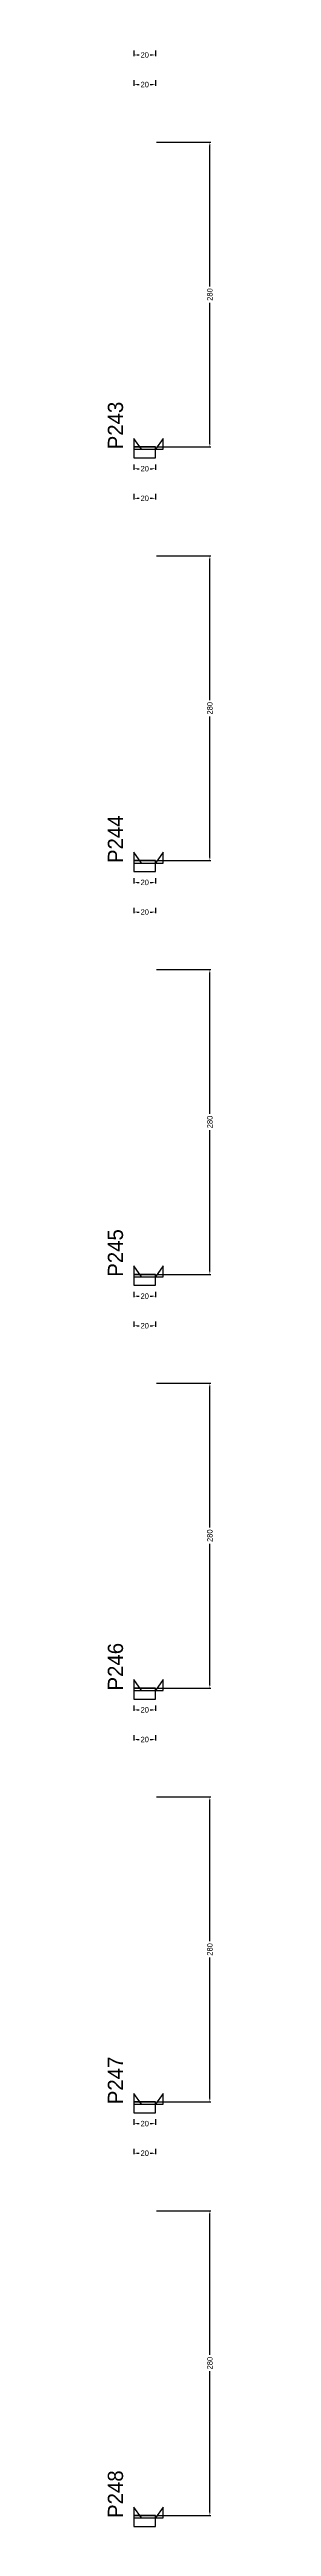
# Model space of a CAD drawing. Header units: centimetres. Extents: x -10500 to 4299, y -38766 to 295.
# Drawn here: x 3976 to 4073, y -33828 to -31553 of the extents above; entities that cross this region are included whole.
import ezdxf

# ---------------------------------------------------------------- set-up
doc = ezdxf.new("R2010")
doc.units = ezdxf.units.CM
for name, color, linetype in [('NOMENCLATURA', 7, 'Continuous'), ('SARR_2.2x10', 60, 'Continuous'), ('SARR_2.2x7', 40, 'Continuous')]:
    doc.layers.add(name, color=color, linetype=linetype)
doc.dimstyles.new('PAINEL-NOVA', dxfattribs={"dimtxt": 5, "dimasz": 3, "dimexe": 1, "dimexo": 1, "dimgap": 1, "dimtad": 1, "dimcen": 2.5, "dimazin": 3, "dimtfac": 1, "dimtmove": 0, "dimatfit": 3})

# ---------------------------------------------------------------- blocks, each defined once
blk = doc.blocks.new('_CLOSEDFILLED')
at = {"color": 0, "linetype": 'BYBLOCK'}
blk.add_solid([(-1, 0.16), (0, 0), (-1, -0.16)], dxfattribs=at)
blk = doc.blocks.new('*D2243')
for p, q in [((4000, -31553.8), (4000, -31558.8)), ((4020, -31553.8), (4020, -31558.8)), ((4003, -31557.8), (4005, -31557.8)), ((4015, -31557.8), (4017, -31557.8))]:
    blk.add_line(p, q)
at = {"layer": 'Defpoints'}
for p in [(4000, -31552.8), (4020, -31552.8), (4000, -31557.8)]:
    blk.add_point(p, dxfattribs=at)
at = {"layer": 'SARR_2.2x10', "xscale": 3, "yscale": 3, "rotation": 180}
blk.add_blockref('_CLOSEDFILLED', (4000, -31557.8), dxfattribs=at)
at = {"layer": 'SARR_2.2x10', "xscale": 3, "yscale": 3}
blk.add_blockref('_CLOSEDFILLED', (4020, -31557.8), dxfattribs=at)
at = {"layer": 'SARR_2.2x10', "insert": (4010, -31557.8), "char_height": 5, "attachment_point": 5}
blk.add_mtext('20', dxfattribs=at)
blk = doc.blocks.new('*D2248')
for p, q in [((4000, -31581), (4000, -31586)), ((4003, -31585), (4005, -31585)), ((4015, -31585), (4017, -31585)), ((4020, -31581), (4020, -31586))]:
    blk.add_line(p, q)
at = {"layer": 'Defpoints'}
for p in [(4000, -31580), (4000, -31585), (4020, -31580)]:
    blk.add_point(p, dxfattribs=at)
at = {"layer": 'SARR_2.2x10', "xscale": 3, "yscale": 3, "rotation": 180}
blk.add_blockref('_CLOSEDFILLED', (4000, -31585), dxfattribs=at)
at = {"layer": 'SARR_2.2x10', "xscale": 3, "yscale": 3}
blk.add_blockref('_CLOSEDFILLED', (4020, -31585), dxfattribs=at)
at = {"layer": 'SARR_2.2x10', "insert": (4010, -31585), "char_height": 5, "attachment_point": 5}
blk.add_mtext('20', dxfattribs=at)
blk = doc.blocks.new('*D2269')
for p, q in [((4000, -31933.8), (4000, -31938.8)), ((4003, -31937.8), (4005, -31937.8)), ((4015, -31937.8), (4017, -31937.8)), ((4020, -31933.8), (4020, -31938.8))]:
    blk.add_line(p, q)
at = {"layer": 'Defpoints'}
for p in [(4000, -31932.8), (4000, -31937.8), (4020, -31932.8)]:
    blk.add_point(p, dxfattribs=at)
at = {"layer": 'SARR_2.2x10', "xscale": 3, "yscale": 3, "rotation": 180}
blk.add_blockref('_CLOSEDFILLED', (4000, -31937.8), dxfattribs=at)
at = {"layer": 'SARR_2.2x10', "xscale": 3, "yscale": 3}
blk.add_blockref('_CLOSEDFILLED', (4020, -31937.8), dxfattribs=at)
at = {"layer": 'SARR_2.2x10', "insert": (4010, -31937.8), "char_height": 5, "attachment_point": 5}
blk.add_mtext('20', dxfattribs=at)
blk = doc.blocks.new('*D2270')
for p, q in [((4021, -31637.8), (4071, -31637.8)), ((4070, -31770.3), (4070, -31640.8)), ((4070, -31914.8), (4070, -31785.3)), ((4021, -31917.8), (4071, -31917.8))]:
    blk.add_line(p, q)
at = {"layer": 'Defpoints'}
for p in [(4020, -31637.8), (4020, -31917.8), (4070, -31917.8)]:
    blk.add_point(p, dxfattribs=at)
at = {"layer": 'SARR_2.2x10', "xscale": 3, "yscale": 3}
for p, rotation in [((4070, -31637.8), 90), ((4070, -31917.8), 270)]:
    blk.add_blockref('_CLOSEDFILLED', p, dxfattribs=dict(at, rotation=rotation))
at = {"layer": 'SARR_2.2x10', "insert": (4070, -31777.8), "char_height": 5, "attachment_point": 5, "rotation": 90}
blk.add_mtext('280', dxfattribs=at)
blk = doc.blocks.new('*D2271')
for p, q in [((4021, -31637.8), (4071, -31637.8)), ((4070, -31770.3), (4070, -31640.8)), ((4070, -31914.8), (4070, -31785.3)), ((4021, -31917.8), (4071, -31917.8))]:
    blk.add_line(p, q)
at = {"layer": 'Defpoints'}
for p in [(4020, -31637.8), (4020, -31917.8), (4070, -31917.8)]:
    blk.add_point(p, dxfattribs=at)
at = {"layer": 'SARR_2.2x10', "xscale": 3, "yscale": 3}
for p, rotation in [((4070, -31637.8), 90), ((4070, -31917.8), 270)]:
    blk.add_blockref('_CLOSEDFILLED', p, dxfattribs=dict(at, rotation=rotation))
at = {"layer": 'SARR_2.2x10', "insert": (4070, -31777.8), "char_height": 5, "attachment_point": 5, "rotation": 90}
blk.add_mtext('280', dxfattribs=at)
blk = doc.blocks.new('*D2272')
for p, q in [((4021, -31637.8), (4071, -31637.8)), ((4070, -31770.3), (4070, -31640.8)), ((4070, -31914.8), (4070, -31785.3)), ((4021, -31917.8), (4071, -31917.8))]:
    blk.add_line(p, q)
at = {"layer": 'Defpoints'}
for p in [(4020, -31637.8), (4020, -31917.8), (4070, -31917.8)]:
    blk.add_point(p, dxfattribs=at)
at = {"layer": 'SARR_2.2x10', "xscale": 3, "yscale": 3}
for p, rotation in [((4070, -31637.8), 90), ((4070, -31917.8), 270)]:
    blk.add_blockref('_CLOSEDFILLED', p, dxfattribs=dict(at, rotation=rotation))
at = {"layer": 'SARR_2.2x10', "insert": (4070, -31777.8), "char_height": 5, "attachment_point": 5, "rotation": 90}
blk.add_mtext('280', dxfattribs=at)
blk = doc.blocks.new('*D2273')
for p, q in [((4021, -31637.8), (4071, -31637.8)), ((4070, -31770.3), (4070, -31640.8)), ((4070, -31914.8), (4070, -31785.3)), ((4021, -31917.8), (4071, -31917.8))]:
    blk.add_line(p, q)
at = {"layer": 'Defpoints'}
for p in [(4020, -31637.8), (4020, -31917.8), (4070, -31917.8)]:
    blk.add_point(p, dxfattribs=at)
at = {"layer": 'SARR_2.2x10', "xscale": 3, "yscale": 3}
for p, rotation in [((4070, -31637.8), 90), ((4070, -31917.8), 270)]:
    blk.add_blockref('_CLOSEDFILLED', p, dxfattribs=dict(at, rotation=rotation))
at = {"layer": 'SARR_2.2x10', "insert": (4070, -31777.8), "char_height": 5, "attachment_point": 5, "rotation": 90}
blk.add_mtext('280', dxfattribs=at)
blk = doc.blocks.new('*D2274')
for p, q in [((4000, -31961), (4000, -31966)), ((4020, -31961), (4020, -31966)), ((4003, -31965), (4005, -31965)), ((4015, -31965), (4017, -31965))]:
    blk.add_line(p, q)
at = {"layer": 'Defpoints'}
for p in [(4000, -31960), (4020, -31960), (4000, -31965)]:
    blk.add_point(p, dxfattribs=at)
at = {"layer": 'SARR_2.2x10', "xscale": 3, "yscale": 3, "rotation": 180}
blk.add_blockref('_CLOSEDFILLED', (4000, -31965), dxfattribs=at)
at = {"layer": 'SARR_2.2x10', "xscale": 3, "yscale": 3}
blk.add_blockref('_CLOSEDFILLED', (4020, -31965), dxfattribs=at)
at = {"layer": 'SARR_2.2x10', "insert": (4010, -31965), "char_height": 5, "attachment_point": 5}
blk.add_mtext('20', dxfattribs=at)
blk = doc.blocks.new('GRA-E')
at = {"layer": 'SARR_2.2x7'}
blk.add_lwpolyline([(0, 0), (7, 0), (0, 10)], close=True, dxfattribs=at)
blk = doc.blocks.new('GRA-D')
at = {"layer": 'SARR_2.2x7'}
blk.add_lwpolyline([(0, 0), (7, 0), (7, 10)], close=True, dxfattribs=at)
blk = doc.blocks.new('*D2295')
for p, q in [((4000, -32313.8), (4000, -32318.8)), ((4003, -32317.8), (4005, -32317.8)), ((4015, -32317.8), (4017, -32317.8)), ((4020, -32313.8), (4020, -32318.8))]:
    blk.add_line(p, q)
at = {"layer": 'Defpoints'}
for p in [(4000, -32312.8), (4000, -32317.8), (4020, -32312.8)]:
    blk.add_point(p, dxfattribs=at)
at = {"layer": 'SARR_2.2x10', "xscale": 3, "yscale": 3, "rotation": 180}
blk.add_blockref('_CLOSEDFILLED', (4000, -32317.8), dxfattribs=at)
at = {"layer": 'SARR_2.2x10', "xscale": 3, "yscale": 3}
blk.add_blockref('_CLOSEDFILLED', (4020, -32317.8), dxfattribs=at)
at = {"layer": 'SARR_2.2x10', "insert": (4010, -32317.8), "char_height": 5, "attachment_point": 5}
blk.add_mtext('20', dxfattribs=at)
blk = doc.blocks.new('*D2296')
for p, q in [((4021, -32017.8), (4071, -32017.8)), ((4070, -32150.3), (4070, -32020.8)), ((4070, -32294.8), (4070, -32165.3)), ((4021, -32297.8), (4071, -32297.8))]:
    blk.add_line(p, q)
at = {"layer": 'Defpoints'}
for p in [(4020, -32017.8), (4020, -32297.8), (4070, -32297.8)]:
    blk.add_point(p, dxfattribs=at)
at = {"layer": 'SARR_2.2x10', "xscale": 3, "yscale": 3}
for p, rotation in [((4070, -32017.8), 90), ((4070, -32297.8), 270)]:
    blk.add_blockref('_CLOSEDFILLED', p, dxfattribs=dict(at, rotation=rotation))
at = {"layer": 'SARR_2.2x10', "insert": (4070, -32157.8), "char_height": 5, "attachment_point": 5, "rotation": 90}
blk.add_mtext('280', dxfattribs=at)
blk = doc.blocks.new('*D2297')
for p, q in [((4021, -32017.8), (4071, -32017.8)), ((4070, -32150.3), (4070, -32020.8)), ((4070, -32294.8), (4070, -32165.3)), ((4021, -32297.8), (4071, -32297.8))]:
    blk.add_line(p, q)
at = {"layer": 'Defpoints'}
for p in [(4020, -32017.8), (4020, -32297.8), (4070, -32297.8)]:
    blk.add_point(p, dxfattribs=at)
at = {"layer": 'SARR_2.2x10', "xscale": 3, "yscale": 3}
for p, rotation in [((4070, -32017.8), 90), ((4070, -32297.8), 270)]:
    blk.add_blockref('_CLOSEDFILLED', p, dxfattribs=dict(at, rotation=rotation))
at = {"layer": 'SARR_2.2x10', "insert": (4070, -32157.8), "char_height": 5, "attachment_point": 5, "rotation": 90}
blk.add_mtext('280', dxfattribs=at)
blk = doc.blocks.new('*D2298')
for p, q in [((4021, -32017.8), (4071, -32017.8)), ((4070, -32150.3), (4070, -32020.8)), ((4070, -32294.8), (4070, -32165.3)), ((4021, -32297.8), (4071, -32297.8))]:
    blk.add_line(p, q)
at = {"layer": 'Defpoints'}
for p in [(4020, -32017.8), (4020, -32297.8), (4070, -32297.8)]:
    blk.add_point(p, dxfattribs=at)
at = {"layer": 'SARR_2.2x10', "xscale": 3, "yscale": 3}
for p, rotation in [((4070, -32017.8), 90), ((4070, -32297.8), 270)]:
    blk.add_blockref('_CLOSEDFILLED', p, dxfattribs=dict(at, rotation=rotation))
at = {"layer": 'SARR_2.2x10', "insert": (4070, -32157.8), "char_height": 5, "attachment_point": 5, "rotation": 90}
blk.add_mtext('280', dxfattribs=at)
blk = doc.blocks.new('*D2299')
for p, q in [((4021, -32017.8), (4071, -32017.8)), ((4070, -32150.3), (4070, -32020.8)), ((4070, -32294.8), (4070, -32165.3)), ((4021, -32297.8), (4071, -32297.8))]:
    blk.add_line(p, q)
at = {"layer": 'Defpoints'}
for p in [(4020, -32017.8), (4020, -32297.8), (4070, -32297.8)]:
    blk.add_point(p, dxfattribs=at)
at = {"layer": 'SARR_2.2x10', "xscale": 3, "yscale": 3}
for p, rotation in [((4070, -32017.8), 90), ((4070, -32297.8), 270)]:
    blk.add_blockref('_CLOSEDFILLED', p, dxfattribs=dict(at, rotation=rotation))
at = {"layer": 'SARR_2.2x10', "insert": (4070, -32157.8), "char_height": 5, "attachment_point": 5, "rotation": 90}
blk.add_mtext('280', dxfattribs=at)
blk = doc.blocks.new('*D2300')
for p, q in [((4000, -32341), (4000, -32346)), ((4003, -32345), (4005, -32345)), ((4015, -32345), (4017, -32345)), ((4020, -32341), (4020, -32346))]:
    blk.add_line(p, q)
at = {"layer": 'Defpoints'}
for p in [(4000, -32340), (4000, -32345), (4020, -32340)]:
    blk.add_point(p, dxfattribs=at)
at = {"layer": 'SARR_2.2x10', "xscale": 3, "yscale": 3, "rotation": 180}
blk.add_blockref('_CLOSEDFILLED', (4000, -32345), dxfattribs=at)
at = {"layer": 'SARR_2.2x10', "xscale": 3, "yscale": 3}
blk.add_blockref('_CLOSEDFILLED', (4020, -32345), dxfattribs=at)
at = {"layer": 'SARR_2.2x10', "insert": (4010, -32345), "char_height": 5, "attachment_point": 5}
blk.add_mtext('20', dxfattribs=at)
blk = doc.blocks.new('*D2321')
for p, q in [((4000, -32693.8), (4000, -32698.8)), ((4003, -32697.8), (4005, -32697.8)), ((4015, -32697.8), (4017, -32697.8)), ((4020, -32693.8), (4020, -32698.8))]:
    blk.add_line(p, q)
at = {"layer": 'Defpoints'}
for p in [(4000, -32692.8), (4000, -32697.8), (4020, -32692.8)]:
    blk.add_point(p, dxfattribs=at)
at = {"layer": 'SARR_2.2x10', "xscale": 3, "yscale": 3, "rotation": 180}
blk.add_blockref('_CLOSEDFILLED', (4000, -32697.8), dxfattribs=at)
at = {"layer": 'SARR_2.2x10', "xscale": 3, "yscale": 3}
blk.add_blockref('_CLOSEDFILLED', (4020, -32697.8), dxfattribs=at)
at = {"layer": 'SARR_2.2x10', "insert": (4010, -32697.8), "char_height": 5, "attachment_point": 5}
blk.add_mtext('20', dxfattribs=at)
blk = doc.blocks.new('*D2322')
for p, q in [((4021, -32397.8), (4071, -32397.8)), ((4070, -32530.3), (4070, -32400.8)), ((4070, -32674.8), (4070, -32545.3)), ((4021, -32677.8), (4071, -32677.8))]:
    blk.add_line(p, q)
at = {"layer": 'Defpoints'}
for p in [(4020, -32397.8), (4020, -32677.8), (4070, -32677.8)]:
    blk.add_point(p, dxfattribs=at)
at = {"layer": 'SARR_2.2x10', "xscale": 3, "yscale": 3}
for p, rotation in [((4070, -32397.8), 90), ((4070, -32677.8), 270)]:
    blk.add_blockref('_CLOSEDFILLED', p, dxfattribs=dict(at, rotation=rotation))
at = {"layer": 'SARR_2.2x10', "insert": (4070, -32537.8), "char_height": 5, "attachment_point": 5, "rotation": 90}
blk.add_mtext('280', dxfattribs=at)
blk = doc.blocks.new('*D2323')
for p, q in [((4021, -32397.8), (4071, -32397.8)), ((4070, -32530.3), (4070, -32400.8)), ((4070, -32674.8), (4070, -32545.3)), ((4021, -32677.8), (4071, -32677.8))]:
    blk.add_line(p, q)
at = {"layer": 'Defpoints'}
for p in [(4020, -32397.8), (4020, -32677.8), (4070, -32677.8)]:
    blk.add_point(p, dxfattribs=at)
at = {"layer": 'SARR_2.2x10', "xscale": 3, "yscale": 3}
for p, rotation in [((4070, -32397.8), 90), ((4070, -32677.8), 270)]:
    blk.add_blockref('_CLOSEDFILLED', p, dxfattribs=dict(at, rotation=rotation))
at = {"layer": 'SARR_2.2x10', "insert": (4070, -32537.8), "char_height": 5, "attachment_point": 5, "rotation": 90}
blk.add_mtext('280', dxfattribs=at)
blk = doc.blocks.new('*D2324')
for p, q in [((4021, -32397.8), (4071, -32397.8)), ((4070, -32530.3), (4070, -32400.8)), ((4070, -32674.8), (4070, -32545.3)), ((4021, -32677.8), (4071, -32677.8))]:
    blk.add_line(p, q)
at = {"layer": 'Defpoints'}
for p in [(4020, -32397.8), (4020, -32677.8), (4070, -32677.8)]:
    blk.add_point(p, dxfattribs=at)
at = {"layer": 'SARR_2.2x10', "xscale": 3, "yscale": 3}
for p, rotation in [((4070, -32397.8), 90), ((4070, -32677.8), 270)]:
    blk.add_blockref('_CLOSEDFILLED', p, dxfattribs=dict(at, rotation=rotation))
at = {"layer": 'SARR_2.2x10', "insert": (4070, -32537.8), "char_height": 5, "attachment_point": 5, "rotation": 90}
blk.add_mtext('280', dxfattribs=at)
blk = doc.blocks.new('*D2325')
for p, q in [((4021, -32397.8), (4071, -32397.8)), ((4070, -32530.3), (4070, -32400.8)), ((4070, -32674.8), (4070, -32545.3)), ((4021, -32677.8), (4071, -32677.8))]:
    blk.add_line(p, q)
at = {"layer": 'Defpoints'}
for p in [(4020, -32397.8), (4020, -32677.8), (4070, -32677.8)]:
    blk.add_point(p, dxfattribs=at)
at = {"layer": 'SARR_2.2x10', "xscale": 3, "yscale": 3}
for p, rotation in [((4070, -32397.8), 90), ((4070, -32677.8), 270)]:
    blk.add_blockref('_CLOSEDFILLED', p, dxfattribs=dict(at, rotation=rotation))
at = {"layer": 'SARR_2.2x10', "insert": (4070, -32537.8), "char_height": 5, "attachment_point": 5, "rotation": 90}
blk.add_mtext('280', dxfattribs=at)
blk = doc.blocks.new('*D2326')
for p, q in [((4000, -32721), (4000, -32726)), ((4003, -32725), (4005, -32725)), ((4015, -32725), (4017, -32725)), ((4020, -32721), (4020, -32726))]:
    blk.add_line(p, q)
at = {"layer": 'Defpoints'}
for p in [(4000, -32720), (4000, -32725), (4020, -32720)]:
    blk.add_point(p, dxfattribs=at)
at = {"layer": 'SARR_2.2x10', "xscale": 3, "yscale": 3, "rotation": 180}
blk.add_blockref('_CLOSEDFILLED', (4000, -32725), dxfattribs=at)
at = {"layer": 'SARR_2.2x10', "xscale": 3, "yscale": 3}
blk.add_blockref('_CLOSEDFILLED', (4020, -32725), dxfattribs=at)
at = {"layer": 'SARR_2.2x10', "insert": (4010, -32725), "char_height": 5, "attachment_point": 5}
blk.add_mtext('20', dxfattribs=at)
blk = doc.blocks.new('*D2347')
for p, q in [((4000, -33073.8), (4000, -33078.8)), ((4003, -33077.8), (4005, -33077.8)), ((4015, -33077.8), (4017, -33077.8)), ((4020, -33073.8), (4020, -33078.8))]:
    blk.add_line(p, q)
at = {"layer": 'Defpoints'}
for p in [(4000, -33072.8), (4000, -33077.8), (4020, -33072.8)]:
    blk.add_point(p, dxfattribs=at)
at = {"layer": 'SARR_2.2x10', "xscale": 3, "yscale": 3, "rotation": 180}
blk.add_blockref('_CLOSEDFILLED', (4000, -33077.8), dxfattribs=at)
at = {"layer": 'SARR_2.2x10', "xscale": 3, "yscale": 3}
blk.add_blockref('_CLOSEDFILLED', (4020, -33077.8), dxfattribs=at)
at = {"layer": 'SARR_2.2x10', "insert": (4010, -33077.8), "char_height": 5, "attachment_point": 5}
blk.add_mtext('20', dxfattribs=at)
blk = doc.blocks.new('*D2348')
for p, q in [((4021, -32777.8), (4071, -32777.8)), ((4070, -32910.3), (4070, -32780.8)), ((4070, -33054.8), (4070, -32925.3)), ((4021, -33057.8), (4071, -33057.8))]:
    blk.add_line(p, q)
at = {"layer": 'Defpoints'}
for p in [(4020, -32777.8), (4020, -33057.8), (4070, -33057.8)]:
    blk.add_point(p, dxfattribs=at)
at = {"layer": 'SARR_2.2x10', "xscale": 3, "yscale": 3}
for p, rotation in [((4070, -32777.8), 90), ((4070, -33057.8), 270)]:
    blk.add_blockref('_CLOSEDFILLED', p, dxfattribs=dict(at, rotation=rotation))
at = {"layer": 'SARR_2.2x10', "insert": (4070, -32917.8), "char_height": 5, "attachment_point": 5, "rotation": 90}
blk.add_mtext('280', dxfattribs=at)
blk = doc.blocks.new('*D2349')
for p, q in [((4021, -32777.8), (4071, -32777.8)), ((4070, -32910.3), (4070, -32780.8)), ((4070, -33054.8), (4070, -32925.3)), ((4021, -33057.8), (4071, -33057.8))]:
    blk.add_line(p, q)
at = {"layer": 'Defpoints'}
for p in [(4020, -32777.8), (4020, -33057.8), (4070, -33057.8)]:
    blk.add_point(p, dxfattribs=at)
at = {"layer": 'SARR_2.2x10', "xscale": 3, "yscale": 3}
for p, rotation in [((4070, -32777.8), 90), ((4070, -33057.8), 270)]:
    blk.add_blockref('_CLOSEDFILLED', p, dxfattribs=dict(at, rotation=rotation))
at = {"layer": 'SARR_2.2x10', "insert": (4070, -32917.8), "char_height": 5, "attachment_point": 5, "rotation": 90}
blk.add_mtext('280', dxfattribs=at)
blk = doc.blocks.new('*D2350')
for p, q in [((4021, -32777.8), (4071, -32777.8)), ((4070, -32910.3), (4070, -32780.8)), ((4070, -33054.8), (4070, -32925.3)), ((4021, -33057.8), (4071, -33057.8))]:
    blk.add_line(p, q)
at = {"layer": 'Defpoints'}
for p in [(4020, -32777.8), (4020, -33057.8), (4070, -33057.8)]:
    blk.add_point(p, dxfattribs=at)
at = {"layer": 'SARR_2.2x10', "xscale": 3, "yscale": 3}
for p, rotation in [((4070, -32777.8), 90), ((4070, -33057.8), 270)]:
    blk.add_blockref('_CLOSEDFILLED', p, dxfattribs=dict(at, rotation=rotation))
at = {"layer": 'SARR_2.2x10', "insert": (4070, -32917.8), "char_height": 5, "attachment_point": 5, "rotation": 90}
blk.add_mtext('280', dxfattribs=at)
blk = doc.blocks.new('*D2351')
for p, q in [((4021, -32777.8), (4071, -32777.8)), ((4070, -32910.3), (4070, -32780.8)), ((4070, -33054.8), (4070, -32925.3)), ((4021, -33057.8), (4071, -33057.8))]:
    blk.add_line(p, q)
at = {"layer": 'Defpoints'}
for p in [(4020, -32777.8), (4020, -33057.8), (4070, -33057.8)]:
    blk.add_point(p, dxfattribs=at)
at = {"layer": 'SARR_2.2x10', "xscale": 3, "yscale": 3}
for p, rotation in [((4070, -32777.8), 90), ((4070, -33057.8), 270)]:
    blk.add_blockref('_CLOSEDFILLED', p, dxfattribs=dict(at, rotation=rotation))
at = {"layer": 'SARR_2.2x10', "insert": (4070, -32917.8), "char_height": 5, "attachment_point": 5, "rotation": 90}
blk.add_mtext('280', dxfattribs=at)
blk = doc.blocks.new('*D2352')
for p, q in [((4000, -33101), (4000, -33106)), ((4020, -33101), (4020, -33106)), ((4003, -33105), (4005, -33105)), ((4015, -33105), (4017, -33105))]:
    blk.add_line(p, q)
at = {"layer": 'Defpoints'}
for p in [(4000, -33100), (4020, -33100), (4000, -33105)]:
    blk.add_point(p, dxfattribs=at)
at = {"layer": 'SARR_2.2x10', "xscale": 3, "yscale": 3, "rotation": 180}
blk.add_blockref('_CLOSEDFILLED', (4000, -33105), dxfattribs=at)
at = {"layer": 'SARR_2.2x10', "xscale": 3, "yscale": 3}
blk.add_blockref('_CLOSEDFILLED', (4020, -33105), dxfattribs=at)
at = {"layer": 'SARR_2.2x10', "insert": (4010, -33105), "char_height": 5, "attachment_point": 5}
blk.add_mtext('20', dxfattribs=at)
blk = doc.blocks.new('*D2373')
for p, q in [((4000, -33453.8), (4000, -33458.8)), ((4003, -33457.8), (4005, -33457.8)), ((4015, -33457.8), (4017, -33457.8)), ((4020, -33453.8), (4020, -33458.8))]:
    blk.add_line(p, q)
at = {"layer": 'Defpoints'}
for p in [(4000, -33452.8), (4000, -33457.8), (4020, -33452.8)]:
    blk.add_point(p, dxfattribs=at)
at = {"layer": 'SARR_2.2x10', "xscale": 3, "yscale": 3, "rotation": 180}
blk.add_blockref('_CLOSEDFILLED', (4000, -33457.8), dxfattribs=at)
at = {"layer": 'SARR_2.2x10', "xscale": 3, "yscale": 3}
blk.add_blockref('_CLOSEDFILLED', (4020, -33457.8), dxfattribs=at)
at = {"layer": 'SARR_2.2x10', "insert": (4010, -33457.8), "char_height": 5, "attachment_point": 5}
blk.add_mtext('20', dxfattribs=at)
blk = doc.blocks.new('*D2374')
for p, q in [((4021, -33157.8), (4071, -33157.8)), ((4070, -33290.3), (4070, -33160.8)), ((4070, -33434.8), (4070, -33305.3)), ((4021, -33437.8), (4071, -33437.8))]:
    blk.add_line(p, q)
at = {"layer": 'Defpoints'}
for p in [(4020, -33157.8), (4020, -33437.8), (4070, -33437.8)]:
    blk.add_point(p, dxfattribs=at)
at = {"layer": 'SARR_2.2x10', "xscale": 3, "yscale": 3}
for p, rotation in [((4070, -33157.8), 90), ((4070, -33437.8), 270)]:
    blk.add_blockref('_CLOSEDFILLED', p, dxfattribs=dict(at, rotation=rotation))
at = {"layer": 'SARR_2.2x10', "insert": (4070, -33297.8), "char_height": 5, "attachment_point": 5, "rotation": 90}
blk.add_mtext('280', dxfattribs=at)
blk = doc.blocks.new('*D2375')
for p, q in [((4021, -33157.8), (4071, -33157.8)), ((4070, -33290.3), (4070, -33160.8)), ((4070, -33434.8), (4070, -33305.3)), ((4021, -33437.8), (4071, -33437.8))]:
    blk.add_line(p, q)
at = {"layer": 'Defpoints'}
for p in [(4020, -33157.8), (4020, -33437.8), (4070, -33437.8)]:
    blk.add_point(p, dxfattribs=at)
at = {"layer": 'SARR_2.2x10', "xscale": 3, "yscale": 3}
for p, rotation in [((4070, -33157.8), 90), ((4070, -33437.8), 270)]:
    blk.add_blockref('_CLOSEDFILLED', p, dxfattribs=dict(at, rotation=rotation))
at = {"layer": 'SARR_2.2x10', "insert": (4070, -33297.8), "char_height": 5, "attachment_point": 5, "rotation": 90}
blk.add_mtext('280', dxfattribs=at)
blk = doc.blocks.new('*D2376')
for p, q in [((4021, -33157.8), (4071, -33157.8)), ((4070, -33290.3), (4070, -33160.8)), ((4070, -33434.8), (4070, -33305.3)), ((4021, -33437.8), (4071, -33437.8))]:
    blk.add_line(p, q)
at = {"layer": 'Defpoints'}
for p in [(4020, -33157.8), (4020, -33437.8), (4070, -33437.8)]:
    blk.add_point(p, dxfattribs=at)
at = {"layer": 'SARR_2.2x10', "xscale": 3, "yscale": 3}
for p, rotation in [((4070, -33157.8), 90), ((4070, -33437.8), 270)]:
    blk.add_blockref('_CLOSEDFILLED', p, dxfattribs=dict(at, rotation=rotation))
at = {"layer": 'SARR_2.2x10', "insert": (4070, -33297.8), "char_height": 5, "attachment_point": 5, "rotation": 90}
blk.add_mtext('280', dxfattribs=at)
blk = doc.blocks.new('*D2377')
for p, q in [((4021, -33157.8), (4071, -33157.8)), ((4070, -33290.3), (4070, -33160.8)), ((4070, -33434.8), (4070, -33305.3)), ((4021, -33437.8), (4071, -33437.8))]:
    blk.add_line(p, q)
at = {"layer": 'Defpoints'}
for p in [(4020, -33157.8), (4020, -33437.8), (4070, -33437.8)]:
    blk.add_point(p, dxfattribs=at)
at = {"layer": 'SARR_2.2x10', "xscale": 3, "yscale": 3}
for p, rotation in [((4070, -33157.8), 90), ((4070, -33437.8), 270)]:
    blk.add_blockref('_CLOSEDFILLED', p, dxfattribs=dict(at, rotation=rotation))
at = {"layer": 'SARR_2.2x10', "insert": (4070, -33297.8), "char_height": 5, "attachment_point": 5, "rotation": 90}
blk.add_mtext('280', dxfattribs=at)
blk = doc.blocks.new('*D2378')
for p, q in [((4000, -33481), (4000, -33486)), ((4003, -33485), (4005, -33485)), ((4015, -33485), (4017, -33485)), ((4020, -33481), (4020, -33486))]:
    blk.add_line(p, q)
at = {"layer": 'Defpoints'}
for p in [(4000, -33480), (4000, -33485), (4020, -33480)]:
    blk.add_point(p, dxfattribs=at)
at = {"layer": 'SARR_2.2x10', "xscale": 3, "yscale": 3, "rotation": 180}
blk.add_blockref('_CLOSEDFILLED', (4000, -33485), dxfattribs=at)
at = {"layer": 'SARR_2.2x10', "xscale": 3, "yscale": 3}
blk.add_blockref('_CLOSEDFILLED', (4020, -33485), dxfattribs=at)
at = {"layer": 'SARR_2.2x10', "insert": (4010, -33485), "char_height": 5, "attachment_point": 5}
blk.add_mtext('20', dxfattribs=at)
blk = doc.blocks.new('*D2400')
for p, q in [((4021, -33537.8), (4071, -33537.8)), ((4070, -33670.3), (4070, -33540.8)), ((4070, -33814.8), (4070, -33685.3)), ((4021, -33817.8), (4071, -33817.8))]:
    blk.add_line(p, q)
at = {"layer": 'Defpoints'}
for p in [(4020, -33537.8), (4020, -33817.8), (4070, -33817.8)]:
    blk.add_point(p, dxfattribs=at)
at = {"layer": 'SARR_2.2x10', "xscale": 3, "yscale": 3}
for p, rotation in [((4070, -33537.8), 90), ((4070, -33817.8), 270)]:
    blk.add_blockref('_CLOSEDFILLED', p, dxfattribs=dict(at, rotation=rotation))
at = {"layer": 'SARR_2.2x10', "insert": (4070, -33677.8), "char_height": 5, "attachment_point": 5, "rotation": 90}
blk.add_mtext('280', dxfattribs=at)
blk = doc.blocks.new('*D2401')
for p, q in [((4021, -33537.8), (4071, -33537.8)), ((4070, -33670.3), (4070, -33540.8)), ((4070, -33814.8), (4070, -33685.3)), ((4021, -33817.8), (4071, -33817.8))]:
    blk.add_line(p, q)
at = {"layer": 'Defpoints'}
for p in [(4020, -33537.8), (4020, -33817.8), (4070, -33817.8)]:
    blk.add_point(p, dxfattribs=at)
at = {"layer": 'SARR_2.2x10', "xscale": 3, "yscale": 3}
for p, rotation in [((4070, -33537.8), 90), ((4070, -33817.8), 270)]:
    blk.add_blockref('_CLOSEDFILLED', p, dxfattribs=dict(at, rotation=rotation))
at = {"layer": 'SARR_2.2x10', "insert": (4070, -33677.8), "char_height": 5, "attachment_point": 5, "rotation": 90}
blk.add_mtext('280', dxfattribs=at)
blk = doc.blocks.new('*D2402')
for p, q in [((4021, -33537.8), (4071, -33537.8)), ((4070, -33670.3), (4070, -33540.8)), ((4070, -33814.8), (4070, -33685.3)), ((4021, -33817.8), (4071, -33817.8))]:
    blk.add_line(p, q)
at = {"layer": 'Defpoints'}
for p in [(4020, -33537.8), (4020, -33817.8), (4070, -33817.8)]:
    blk.add_point(p, dxfattribs=at)
at = {"layer": 'SARR_2.2x10', "xscale": 3, "yscale": 3}
for p, rotation in [((4070, -33537.8), 90), ((4070, -33817.8), 270)]:
    blk.add_blockref('_CLOSEDFILLED', p, dxfattribs=dict(at, rotation=rotation))
at = {"layer": 'SARR_2.2x10', "insert": (4070, -33677.8), "char_height": 5, "attachment_point": 5, "rotation": 90}
blk.add_mtext('280', dxfattribs=at)
blk = doc.blocks.new('*D2403')
for p, q in [((4021, -33537.8), (4071, -33537.8)), ((4070, -33670.3), (4070, -33540.8)), ((4070, -33814.8), (4070, -33685.3)), ((4021, -33817.8), (4071, -33817.8))]:
    blk.add_line(p, q)
at = {"layer": 'Defpoints'}
for p in [(4020, -33537.8), (4020, -33817.8), (4070, -33817.8)]:
    blk.add_point(p, dxfattribs=at)
at = {"layer": 'SARR_2.2x10', "xscale": 3, "yscale": 3}
for p, rotation in [((4070, -33537.8), 90), ((4070, -33817.8), 270)]:
    blk.add_blockref('_CLOSEDFILLED', p, dxfattribs=dict(at, rotation=rotation))
at = {"layer": 'SARR_2.2x10', "insert": (4070, -33677.8), "char_height": 5, "attachment_point": 5, "rotation": 90}
blk.add_mtext('280', dxfattribs=at)

msp = doc.modelspace()

# ---------------------------------------------------------------- linework, layer by layer
at = {"layer": 'SARR_2.2x10'}
for p, q in [((4020, -31917.8), (4000, -31917.8)), ((4000, -31917.8), (4000, -31927.8)), ((4020, -31927.8), (4020, -31917.8)), ((4000, -31927.8), (4020, -31927.8)), ((4020, -32297.8), (4000, -32297.8)), ((4000, -32297.8), (4000, -32307.8)), ((4020, -32307.8), (4020, -32297.8)), ((4000, -32307.8), (4020, -32307.8)), ((4020, -32677.8), (4000, -32677.8)), ((4000, -32677.8), (4000, -32687.8)), ((4000, -32687.8), (4020, -32687.8)), ((4020, -32687.8), (4020, -32677.8)), ((4020, -33057.8), (4000, -33057.8)), ((4000, -33057.8), (4000, -33067.8)), ((4000, -33067.8), (4020, -33067.8)), ((4020, -33067.8), (4020, -33057.8)), ((4020, -33437.8), (4000, -33437.8)), ((4000, -33437.8), (4000, -33447.8)), ((4020, -33447.8), (4020, -33437.8)), ((4000, -33447.8), (4020, -33447.8)), ((4020, -33817.8), (4000, -33817.8)), ((4000, -33817.8), (4000, -33827.8)), ((4000, -33827.8), (4020, -33827.8)), ((4020, -33827.8), (4020, -33817.8))]:
    msp.add_line(p, q, dxfattribs=at)
at = {"layer": 'SARR_2.2x7'}
for p, q in [((4020, -31917.8), (4000, -31917.8)), ((4000, -31917.8), (4000, -31920)), ((4000, -31917.8), (4007, -31917.8)), ((4000, -31917.8), (4007, -31917.8)), ((4000, -31917.8), (4007, -31917.8)), ((4000, -31917.8), (4007, -31917.8)), ((4007, -31917.8), (4020, -31917.8)), ((4007, -31917.8), (4020, -31917.8)), ((4007, -31917.8), (4020, -31917.8)), ((4007, -31917.8), (4020, -31917.8)), ((4020, -31920), (4020, -31917.8)), ((4000, -31920), (4020, -31920)), ((4020, -32297.8), (4000, -32297.8)), ((4000, -32297.8), (4000, -32300)), ((4000, -32297.8), (4007, -32297.8)), ((4000, -32297.8), (4007, -32297.8)), ((4000, -32297.8), (4007, -32297.8)), ((4000, -32297.8), (4007, -32297.8)), ((4000, -32300), (4020, -32300)), ((4007, -32297.8), (4020, -32297.8)), ((4007, -32297.8), (4020, -32297.8)), ((4007, -32297.8), (4020, -32297.8)), ((4007, -32297.8), (4020, -32297.8)), ((4020, -32300), (4020, -32297.8)), ((4020, -32677.8), (4000, -32677.8)), ((4000, -32677.8), (4000, -32680)), ((4000, -32677.8), (4007, -32677.8)), ((4000, -32677.8), (4007, -32677.8)), ((4000, -32677.8), (4007, -32677.8)), ((4000, -32677.8), (4007, -32677.8)), ((4000, -32680), (4020, -32680)), ((4007, -32677.8), (4020, -32677.8)), ((4007, -32677.8), (4020, -32677.8)), ((4007, -32677.8), (4020, -32677.8)), ((4007, -32677.8), (4020, -32677.8)), ((4020, -32680), (4020, -32677.8)), ((4020, -33057.8), (4000, -33057.8)), ((4000, -33057.8), (4000, -33060)), ((4000, -33057.8), (4007, -33057.8)), ((4000, -33057.8), (4007, -33057.8)), ((4000, -33057.8), (4007, -33057.8)), ((4000, -33057.8), (4007, -33057.8)), ((4000, -33060), (4020, -33060)), ((4007, -33057.8), (4020, -33057.8)), ((4007, -33057.8), (4020, -33057.8)), ((4007, -33057.8), (4020, -33057.8)), ((4007, -33057.8), (4020, -33057.8)), ((4020, -33060), (4020, -33057.8)), ((4020, -33437.8), (4000, -33437.8)), ((4000, -33437.8), (4000, -33440)), ((4000, -33437.8), (4007, -33437.8)), ((4000, -33437.8), (4007, -33437.8)), ((4000, -33437.8), (4007, -33437.8)), ((4000, -33437.8), (4007, -33437.8)), ((4000, -33440), (4020, -33440)), ((4007, -33437.8), (4020, -33437.8)), ((4007, -33437.8), (4020, -33437.8)), ((4007, -33437.8), (4020, -33437.8)), ((4007, -33437.8), (4020, -33437.8)), ((4020, -33440), (4020, -33437.8)), ((4020, -33817.8), (4000, -33817.8)), ((4000, -33817.8), (4000, -33820)), ((4000, -33817.8), (4007, -33817.8)), ((4000, -33817.8), (4007, -33817.8)), ((4000, -33817.8), (4007, -33817.8)), ((4000, -33817.8), (4007, -33817.8)), ((4000, -33820), (4020, -33820)), ((4007, -33817.8), (4020, -33817.8)), ((4007, -33817.8), (4020, -33817.8)), ((4007, -33817.8), (4020, -33817.8)), ((4007, -33817.8), (4020, -33817.8)), ((4020, -33820), (4020, -33817.8))]:
    msp.add_line(p, q, dxfattribs=at)

# ---------------------------------------------------------------- block references
for name, p in [('GRA-E', (4000, -31920)), ('GRA-D', (4020, -31920)), ('GRA-E', (4000, -32300)), ('GRA-D', (4020, -32300)), ('GRA-E', (4000, -32680)), ('GRA-D', (4020, -32680)), ('GRA-E', (4000, -33060)), ('GRA-D', (4020, -33060)), ('GRA-E', (4000, -33440)), ('GRA-D', (4020, -33440)), ('GRA-E', (4000, -33820)), ('GRA-D', (4020, -33820))]:
    msp.add_blockref(name, p, dxfattribs=at)

# ---------------------------------------------------------------- texts
at = {"layer": 'NOMENCLATURA'}
for s, p in [('P243', (3990, -31920)), ('P244', (3990, -32300)), ('P245', (3990, -32680)), ('P246', (3990, -33060)), ('P247', (3990, -33440)), ('P248', (3990, -33820))]:
    msp.add_text(s, height=14, rotation=90, dxfattribs=at).set_placement(p)

# ---------------------------------------------------------------- dimensions: what is measured, and where the dimension line sits
at = {"layer": 'SARR_2.2x10'}
for base, p1, p2, picture, middle in [((4000, -31557.8), (4000, -31552.8), (4020, -31552.8), '*D2243', (4010, -31557.8)), ((4000, -31585), (4000, -31580), (4020, -31580), '*D2248', (4010, -31585)), ((4000, -31937.8), (4000, -31932.8), (4020, -31932.8), '*D2269', (4010, -31937.8)), ((4000, -31965), (4000, -31960), (4020, -31960), '*D2274', (4010, -31965)), ((4000, -32317.8), (4000, -32312.8), (4020, -32312.8), '*D2295', (4010, -32317.8)), ((4000, -32345), (4000, -32340), (4020, -32340), '*D2300', (4010, -32345)), ((4000, -32697.8), (4000, -32692.8), (4020, -32692.8), '*D2321', (4010, -32697.8)), ((4000, -32725), (4000, -32720), (4020, -32720), '*D2326', (4010, -32725)), ((4000, -33077.8), (4000, -33072.8), (4020, -33072.8), '*D2347', (4010, -33077.8)), ((4000, -33105), (4000, -33100), (4020, -33100), '*D2352', (4010, -33105)), ((4000, -33457.8), (4000, -33452.8), (4020, -33452.8), '*D2373', (4010, -33457.8)), ((4000, -33485), (4000, -33480), (4020, -33480), '*D2378', (4010, -33485))]:
    dim = msp.add_linear_dim(base=base, p1=p1, p2=p2, dimstyle='PAINEL-NOVA', dxfattribs=at)
    dim.commit()
    dim.dimension.update_dxf_attribs({"geometry": picture, "text_midpoint": middle})
for base, p1, p2, picture, middle in [((4070, -31917.8), (4020, -31917.8), (4020, -31637.8), '*D2270', (4070, -31777.8)), ((4070, -31917.8), (4020, -31917.8), (4020, -31637.8), '*D2271', (4070, -31777.8)), ((4070, -31917.8), (4020, -31917.8), (4020, -31637.8), '*D2272', (4070, -31777.8)), ((4070, -31917.8), (4020, -31917.8), (4020, -31637.8), '*D2273', (4070, -31777.8)), ((4070, -32297.8), (4020, -32297.8), (4020, -32017.8), '*D2296', (4070, -32157.8)), ((4070, -32297.8), (4020, -32297.8), (4020, -32017.8), '*D2297', (4070, -32157.8)), ((4070, -32297.8), (4020, -32297.8), (4020, -32017.8), '*D2298', (4070, -32157.8)), ((4070, -32297.8), (4020, -32297.8), (4020, -32017.8), '*D2299', (4070, -32157.8)), ((4070, -32677.8), (4020, -32677.8), (4020, -32397.8), '*D2322', (4070, -32537.8)), ((4070, -32677.8), (4020, -32677.8), (4020, -32397.8), '*D2323', (4070, -32537.8)), ((4070, -32677.8), (4020, -32677.8), (4020, -32397.8), '*D2324', (4070, -32537.8)), ((4070, -32677.8), (4020, -32677.8), (4020, -32397.8), '*D2325', (4070, -32537.8)), ((4070, -33057.8), (4020, -33057.8), (4020, -32777.8), '*D2348', (4070, -32917.8)), ((4070, -33057.8), (4020, -33057.8), (4020, -32777.8), '*D2349', (4070, -32917.8)), ((4070, -33057.8), (4020, -33057.8), (4020, -32777.8), '*D2350', (4070, -32917.8)), ((4070, -33057.8), (4020, -33057.8), (4020, -32777.8), '*D2351', (4070, -32917.8)), ((4070, -33437.8), (4020, -33437.8), (4020, -33157.8), '*D2374', (4070, -33297.8)), ((4070, -33437.8), (4020, -33437.8), (4020, -33157.8), '*D2375', (4070, -33297.8)), ((4070, -33437.8), (4020, -33437.8), (4020, -33157.8), '*D2376', (4070, -33297.8)), ((4070, -33437.8), (4020, -33437.8), (4020, -33157.8), '*D2377', (4070, -33297.8)), ((4070, -33817.8), (4020, -33817.8), (4020, -33537.8), '*D2400', (4070, -33677.8)), ((4070, -33817.8), (4020, -33817.8), (4020, -33537.8), '*D2401', (4070, -33677.8)), ((4070, -33817.8), (4020, -33817.8), (4020, -33537.8), '*D2402', (4070, -33677.8)), ((4070, -33817.8), (4020, -33817.8), (4020, -33537.8), '*D2403', (4070, -33677.8))]:
    dim = msp.add_linear_dim(base=base, p1=p1, p2=p2, angle=90, dimstyle='PAINEL-NOVA', dxfattribs=at)
    dim.commit()
    dim.dimension.update_dxf_attribs({"geometry": picture, "text_midpoint": middle})

doc.saveas('drawing.dxf')
